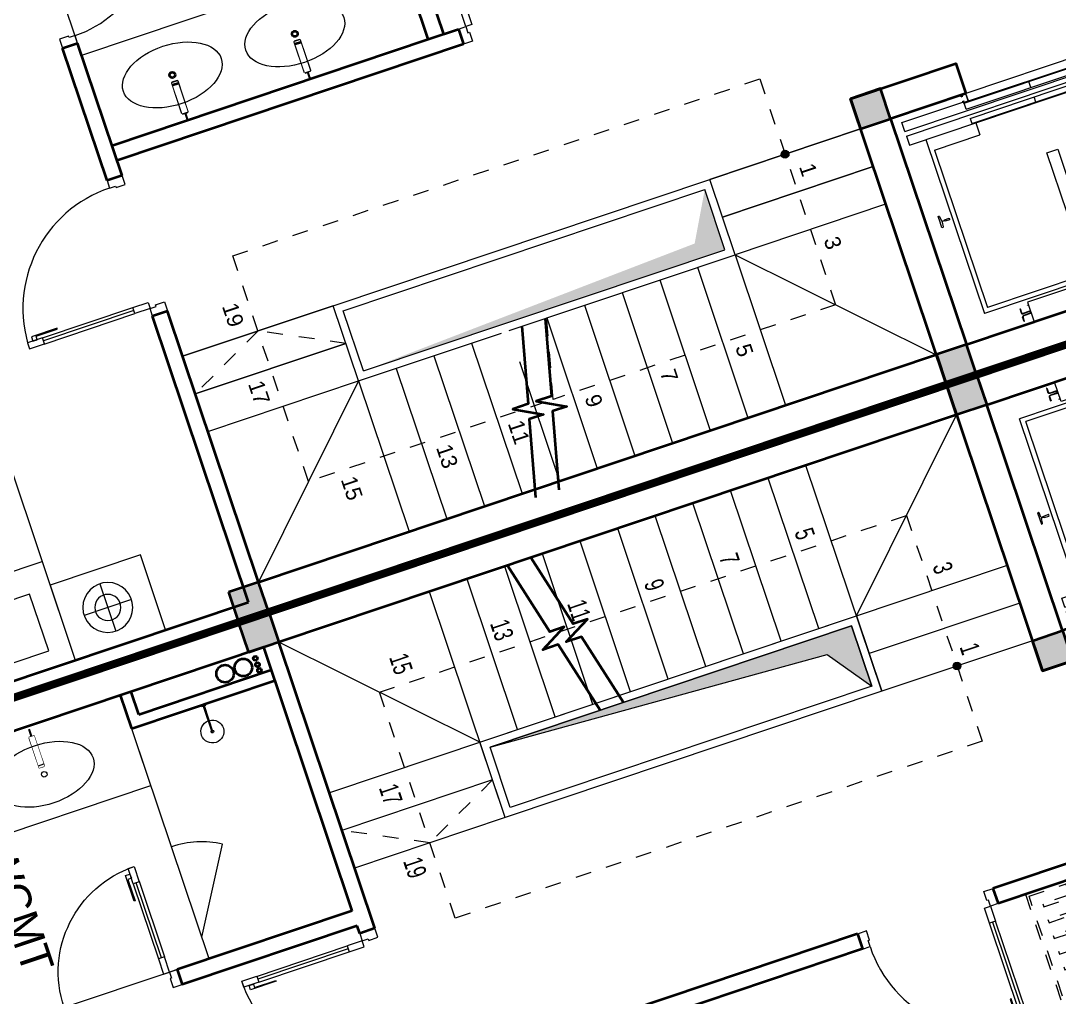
# Model space of a CAD drawing. Header units: metres. Extents: x 568332 to 569219, y 2065964 to 2066430.
# Drawn here: x 568479.34 to 568485.88, y 2066226.68 to 2066232.82 of the extents above; entities that cross this region are included whole.
import ezdxf

# ---------------------------------------------------------------- set-up
doc = ezdxf.new("R2010")
doc.units = ezdxf.units.M
for name, pattern in [('$AUDIT_BAD_LTYPE2', [0]), ('CENTER', [2, 1.25, -0.25, 0.25, -0.25]), ('HIDDEN', [0.375, 0.25, -0.125]), ('HIDDEN2', [0.1875, 0.125, -0.0625]), ('X-5M-G-MB PHONGNGU$0$HIDDEN2', [0.1875, 0.125, -0.0625])]:
    doc.linetypes.add(name, pattern=pattern)
doc.layers.get('0').update_dxf_attribs({"linetype": 'CONTINUOUS'})
doc.layers.get('DEFPOINTS').update_dxf_attribs({"linetype": 'CONTINUOUS'})
for name, color, linetype, lineweight in [('-CENTER', 143, 'CENTER', 13), ('-CONCRETE', 1, 'CONTINUOUS', 35), ('-DOOR', 137, 'CONTINUOUS', 9), ('-FURNITURE', 46, 'CONTINUOUS', 9), ('-HATCH', 8, 'CONTINUOUS', 5), ('-KH', 143, 'CONTINUOUS', 13), ('-LINE1', 7, 'CONTINUOUS', 18), ('-LINE2', 252, 'CONTINUOUS', 9), ('-TEXT', 7, 'CONTINUOUS', 15), ('-WALL', 4, 'CONTINUOUS', 35), ('TEXT25', 2, 'CONTINUOUS', 13)]:
    doc.layers.add(name, color=color, linetype=linetype, lineweight=lineweight)
doc.layers.add('-RANH GIOI LO DAT', color=12, linetype='CONTINUOUS')
doc.styles.add('SVN_AVO_thuong', font='')
doc.styles.add('T1', font='', dxfattribs={"height": 200})
doc.styles.get('SVN_AVO_thuong').set_extended_font_data('SVN-Avo')
doc.styles.get('T1').set_extended_font_data('VNgeometric Light')

# ---------------------------------------------------------------- blocks, each defined once
blk = doc.blocks.new('X-5M-DH-2-CORE$0$A$C75E80C28')
at = {"layer": '-LINE2', "linetype": 'Continuous', "ltscale": 2}
for p, q in [((-510.0000099998433, -21.5000000000291), (-510.0000099998579, -50.60000000000582)), ((-506.8000099998899, -21.5000000000291), (-510.0000099998433, -21.5000000000291)), ((-506.8000099998899, -21.5000000000291), (-506.8000099999044, -50.60000000000582)), ((-456.2000100000296, -56.79999999998836), (-500.6000099999364, -56.80000000001746)), ((-456.2000100000441, -60), (-500.600009999951, -60.0000000000291)), ((-453.2000100000441, -63), (-453.2000100000296, -67)), ((-450.0000099998579, -63), (-450.0000099998433, -67)), ((450.0000100000616, -63), (450.0000100000761, -67)), ((453.200010000015, -63), (453.2000100000296, -67)), ((456.2000100000296, -56.79999999998836), (500.6000100000529, -56.79999999998836)), ((456.200010000015, -60), (500.6000100000383, -60)), ((506.8000100001227, -21.5), (510.0000100000761, -21.5)), ((506.8000100001227, -21.5), (506.8000100001082, -50.59999999997672)), ((510.0000100000761, -21.5), (510.0000100000616, -50.59999999997672)), ((-556.8000102631631, -112.4999999912397), (-560.0000102631166, -112.4999999912397)), ((-510.0000099998579, -108.5000000000291), (-510.0000099998433, -79.39999999999418)), ((-506.8000099999044, -108.5000000000291), (-506.8000099998899, -79.39999999999418)), ((-456.2000100000296, -70), (-500.6000099999364, -70.0000000000291)), ((-456.2000100000296, -73.19999999995343), (-500.6000099999364, -73.19999999998254)), ((456.2000100000296, -70), (500.6000100000529, -70)), ((456.2000100000296, -73.19999999995343), (500.6000100000529, -73.19999999995343)), ((456.800009736864, -112.4999999912397), (460.0000097368174, -112.4999999912397)), ((506.8000100001227, -108.5), (506.8000100001227, -79.39999999996508)), ((510.0000100000761, -108.5), (510.0000100000761, -79.39999999996508)), ((-731.0000002632733, -148.9999999649008), (730.9999997367267, -148.9999999649299)), ((-731.0000002698944, -1304.999999934109), (-731.0000002632733, -148.9999999649008)), ((-700.0000002632733, -178.9999999649008), (699.9999997367267, -178.9999999649299)), ((-700.0000002699089, -1224.999999934109), (-700.0000002632733, -178.9999999649008)), ((699.9999997300911, -1224.999999934109), (699.9999997367267, -178.9999999649299)), ((730.9999997301056, -1304.999999934109), (730.9999997367267, -148.9999999649299)), ((-700.0000002699089, -1224.999999934109), (-400.0000002699089, -1224.999999934138)), ((-400.0000002698944, -1304.999999934138), (-400.0000002699089, -1224.999999934138)), ((699.9999997300911, -1224.999999934109), (399.9999997300911, -1224.999999934109)), ((399.9999997301056, -1304.999999934109), (399.9999997300911, -1224.999999934109)), ((839.9999997301056, -1304.999999934109), (-840.0000002698944, -1304.999999934109)), ((-840.0000002698944, -1364.999999934109), (-840.0000002698944, -1304.999999934109)), ((839.9999997301056, -1364.999999934109), (839.9999997301056, -1304.999999934109)), ((839.9999997301056, -1364.999999934109), (-840.0000002698944, -1364.999999934109)), ((424.9999997301056, -1308.999999934109), (-425.0000002698944, -1308.999999934109)), ((-425.0000002699089, -1342.999999934109), (-425.0000002698944, -1308.999999934109)), ((424.9999997300911, -1342.999999934109), (-425.0000002699089, -1342.999999934109)), ((-2.6989437174052e-07, -1308.999999934109), (-2.699089236557484e-07, -1342.999999934109)), ((424.9999997300911, -1342.999999934109), (424.9999997301056, -1308.999999934109)), ((839.9999997301056, -1394.999999934109), (-840.0000002698944, -1394.999999934109)), ((-840.0000002698944, -1394.999999934109), (-840.0000002698944, -1454.999999934109)), ((429.9999997300911, -1405.999999934138), (-430.0000002699089, -1405.999999934109)), ((-430.0000002699089, -1405.999999934109), (-430.0000002698944, -1445.999999934109)), ((-2.699089236557484e-07, -1405.999999934109), (-2.6989437174052e-07, -1445.999999934109)), ((429.9999997300911, -1405.999999934138), (429.9999997301056, -1445.999999934138)), ((839.9999997301056, -1394.999999934109), (839.9999997301056, -1454.999999934109)), ((-840.0000002698944, -1454.999999934109), (-435.0000002698944, -1454.999999934109)), ((-435.0000002698944, -1449.999999934109), (-435.0000002699089, -1459.999999934109)), ((-435.0000002698944, -1449.999999934109), (-400.0000002698944, -1449.999999934138)), ((-435.0000002699089, -1459.999999934109), (-425.0000002699089, -1459.999999934109)), ((-435.0000002698653, -1489.999999934109), (-435.0000002698653, -1499.999999934109)), ((-435.0000002698653, -1489.999999934109), (-425.0000002698653, -1489.999999934109)), ((-435.0000002698653, -1499.999999934109), (-400.0000002698653, -1499.999999934138)), ((-433.4000002698012, -1451.599999934086), (-433.4000002698012, -1458.399999934074)), ((-433.4000002698012, -1451.599999934086), (-401.6000002697547, -1451.599999934086)), ((-433.4000002698012, -1458.399999934074), (-425.0000002698944, -1458.399999934074)), ((-433.4000002697721, -1491.599999934086), (-433.4000002697721, -1498.399999934074)), ((-433.4000002697721, -1491.599999934086), (-425.0000002698653, -1491.599999934086)), ((-433.4000002697721, -1498.399999934074), (-401.6000002697256, -1498.399999934074)), ((429.9999997301056, -1445.999999934138), (-430.0000002698944, -1445.999999934109)), ((-425.0000002698944, -1458.399999934074), (-425.0000002699089, -1459.999999934109)), ((-425.0000002698653, -1489.999999934109), (-425.0000002698653, -1491.599999934086)), ((-401.6000002697547, -1451.599999934086), (-401.6000002697256, -1498.399999934074)), ((399.9999997301056, -1449.999999934109), (-400.0000002698944, -1449.999999934138)), ((-400.0000002698944, -1449.999999934138), (-400.0000002698653, -1499.999999934138)), ((399.9999997301056, -1449.999999934109), (399.9999997301347, -1499.999999934109)), ((434.9999997301056, -1449.999999934109), (399.9999997301056, -1449.999999934109)), ((434.9999997301347, -1499.999999934109), (399.9999997301347, -1499.999999934109)), ((401.5999997301988, -1451.599999934086), (401.5999997302279, -1498.399999934074)), ((433.3999997302453, -1451.599999934086), (401.5999997301988, -1451.599999934086)), ((433.3999997302744, -1498.399999934074), (401.5999997302279, -1498.399999934074)), ((433.3999997302453, -1458.399999934074), (424.9999997301056, -1458.399999934074)), ((424.9999997301056, -1458.399999934074), (424.9999997301056, -1459.999999934109)), ((434.9999997301056, -1459.999999934109), (424.9999997301056, -1459.999999934109)), ((424.9999997301347, -1489.999999934109), (424.9999997301347, -1491.599999934086)), ((434.9999997301347, -1489.999999934109), (424.9999997301347, -1489.999999934109)), ((433.3999997302744, -1491.599999934086), (424.9999997301347, -1491.599999934086)), ((433.3999997302453, -1451.599999934086), (433.3999997302453, -1458.399999934074)), ((433.3999997302744, -1491.599999934086), (433.3999997302744, -1498.399999934074)), ((434.9999997301056, -1449.999999934109), (434.9999997301056, -1459.999999934109)), ((839.9999997301056, -1454.999999934109), (434.9999997301056, -1454.999999934109)), ((434.9999997301347, -1489.999999934109), (434.9999997301347, -1499.999999934109))]:
    blk.add_line(p, q, dxfattribs=at)
for points in [[(-450.0000000000146, 0), (-450, -130), (450, -130), (449.9999999999854, 0)], [(-200, -29), (200.0000000001164, -29), (200.0000000001164, -101), (-200, -101)], [(-36.0000002632587, -583.9999999649008), (35.9999997367413, -583.9999999649008), (35.99999973675585, -983.9999999649008), (-36.00000026324415, -983.9999999649008)]]:
    blk.add_lwpolyline(points, close=True, dxfattribs=at)
for points in [[(-780.0000002632587, -788.9999999649008), (-751.0000002632587, -788.9999999649299, 0.414213562373095), (-750.0000002632733, -787.9999999649008), (-750.0000002632587, -783.9999999649008), (-750.0000002632587, -779.9999999649008, 0.414213562373095), (-751.0000002632733, -778.9999999649299), (-780.0000002632733, -778.9999999649881, -0.2569775838576673), (-784.1207396915852, -781.9399999648449), (-797.9000002631656, -781.939999964874, -0.414213562373095), (-800.9000002631656, -778.939999964874), (-804.0000002632587, -749.4999999649008, 0.414213562373095), (-807.0000002632587, -746.4999999649008), (-812.0000002632587, -746.4999999649008), (-812.0000002632587, -783.9999999649008), (-812.0000002632587, -821.4999999649008), (-807.0000002632587, -821.4999999649008, 0.414213562373095), (-804.0000002632587, -818.4999999649008), (-800.9000002631656, -789.0599999648693, -0.414213562373095), (-797.9000002631656, -786.0599999648693), (-784.1207396915852, -786.0599999648402, -0.2569775838576673), (-780.0000002632587, -788.9999999647553)], [(779.9999997367413, -788.9999999649299), (750.9999997367413, -788.9999999649008, -0.414213562373095), (749.9999997367267, -787.9999999649299), (749.9999997367413, -783.9999999649299), (749.9999997367413, -779.9999999649299, -0.414213562373095), (750.9999997367267, -778.9999999649008), (779.9999997368432, -778.9999999650172, 0.2569775838576673), (784.1207391653006, -781.939999964874), (797.899999736881, -781.9399999648449, 0.414213562373095), (800.899999736881, -778.9399999648449), (803.9999997367413, -749.4999999649008, -0.414213562373095), (806.9999997367413, -746.4999999649008), (811.9999997367413, -746.4999999649008), (811.9999997367413, -783.9999999649008), (811.9999997367413, -821.4999999649008), (806.9999997367413, -821.4999999649008, -0.414213562373095), (803.9999997367413, -818.4999999649008), (800.899999736881, -789.0599999648402, 0.414213562373095), (797.899999736881, -786.0599999648402), (784.1207391653006, -786.0599999648693, 0.2569775838576672), (779.9999997368577, -788.9999999647844)]]:
    blk.add_lwpolyline(points, format="xyb", dxfattribs=at)
for centre, radius, start, end in [((-500.600009999951, -50.60000000000582), 9.400000000001475, 180, 270), ((-500.600009999951, -50.60000000000582), 6.200000000004374, 180, 270), ((-456.2000100000441, -63), 6.19999999999713, 0, 90), ((-456.2000100000441, -63), 3.000000000000045, 0, 90), ((456.200010000015, -63), 6.19999999999713, 90, 180), ((456.200010000015, -63), 3.000000000000045, 90, 180), ((500.6000100000383, -50.59999999997672), 6.200000000004374, 270, 0), ((500.6000100000383, -50.59999999997672), 9.400000000001475, 270, 0), ((-500.6000099999364, -79.39999999999418), 9.399999999997844, 90, 180), ((-500.6000099999364, -79.39999999999418), 6.19999999999734, 90, 180), ((-456.2000100000296, -67), 6.20000000000076, 270, 0), ((-456.2000100000296, -67), 2.999999999999834, 270, 0), ((456.2000100000296, -67), 6.20000000000076, 180, 270), ((456.2000100000296, -67), 2.999999999999834, 180, 270), ((500.6000100000529, -79.39999999996508), 9.399999999997844, 0, 90), ((500.6000100000529, -79.39999999996508), 6.19999999999734, 0, 90)]:
    blk.add_arc(centre, radius, start, end, dxfattribs=at)
blk = doc.blocks.new('A$C5C575821')
at = {"layer": '-CONCRETE'}
h = blk.add_hatch(color=256, dxfattribs=at)
h.dxf.hatch_style = 1
h.paths.add_polyline_path([(-0.00237559899687767, 200.0000000000146), (-0.00237559899687767, 1.455191522836685e-11), (199.9976244010031, 1.455191522836685e-11), (199.9976244010031, 200.0000000000146)])
blk.add_lwpolyline([(-0.00237559899687767, 1.455191522836685e-11), (199.9976244010031, 1.455191522836685e-11), (199.9976244010031, 200.0000000000146), (-0.00237559899687767, 200.0000000000146)], close=True, dxfattribs=at)
blk = doc.blocks.new('A$C3F71457E')
at = {"layer": '-CONCRETE'}
blk.add_lwpolyline([(-8.760252967476845e-09, -100.0000002632005), (0, 400), (-1500, 400.0000000000582), (-1500.00000001755, -1399.999999999942), (-1.754960976541042e-08, -1400), (-7.895869202911854e-08, -900.0000002632005), (199.9999999912397, -900.0000002982852), (199.9999999824504, -1600), (-1700.00000001755, -1600), (-1700, 600), (200, 600), (199.9999999912397, -100.0000002982852), (6.140908226370811e-08, -100.0000002632005)], dxfattribs=at)
at = {"layer": '-LINE1'}
blk.add_line((-7.895869202911854e-08, -900.0000002632005), (-8.760252967476845e-09, -100.0000002632005), dxfattribs=at)
at = {"layer": '-WALL'}
for p in [(-1699.997624401003, 399.9999999999854), (0.00237559899687767, 399.9999999999854), (-1699.997624401081, -1599.999999999959), (0.002375601565972829, -1600.000000021305)]:
    blk.add_blockref('A$C5C575821', p, dxfattribs=at)
at = {"color": 2, "rotation": 90}
blk.add_blockref('X-5M-DH-2-CORE$0$A$C75E80C28', (-1500.00000000876, -499.9999999999418), dxfattribs=at)
blk = doc.blocks.new('*U149')
at = {"linetype": '$AUDIT_BAD_LTYPE2'}
for p, q in [((70, 100), (70, 699.9999999999982)), ((90, 699.9999999999982), (90, 100))]:
    blk.add_line(p, q, dxfattribs=at)
for points in [[(50, 699.9999999999982), (90, 699.9999999999982), (90, 799.9999999999982), (50, 799.9999999999982), (50, 699.9999999999982)], [(50, 702.9059272893337), (50, 100)], [(50, 100), (90, 100), (90, 0), (50, 0), (50, 100)]]:
    blk.add_lwpolyline(points)
for points in [[(118.2698876160139, 594.5156181119073), (118.2698876160139, 764.1349438079906), (90, 764.1349438079906), (90, 735.8650561920058), (112.6159100928053, 735.8650561920058), (112.6159100928053, 594.5156181119073)], [(0, 0), (50, 0), (50, -40), (60, -40), (60, -99.99999999999272), (0, -99.99999999999272)], [(899.9999999999982, 1.3252863207713e-28), (849.9999999999982, 1.3252863207713e-28), (849.9999999999982, -40.00000000000001), (839.9999999999982, -40.00000000000001), (839.9999999999982, -99.99999999999272), (899.9999999999982, -99.99999999999272)]]:
    blk.add_lwpolyline(points, close=True)
at = {"linetype": '$AUDIT_BAD_LTYPE2', "ltscale": 0.3}
blk.add_arc((50, 0), 799.9999999999982, 0, 90, dxfattribs=at)
blk = doc.blocks.new('A$C8a974c9c')
for p, q in [((1750.087982669494, 2957.416116623174), (1750.087982669657, 2642.58393779996)), ((1592.671893257969, 2800.000027211493), (1907.504072081182, 2800.000027211652)), ((1342.999452652235, 2500.000027214177), (1342.999452652119, 700.000027214177)), ((1750.087982669345, 242.5839378051005), (1750.087982669549, 557.4161166283138)), ((1592.67189325784, 400.0000272168018), (1907.504072081053, 400.0000272166017))]:
    blk.add_line(p, q)
for points in [[(1999.999452652235, 3100.000027209127), (1500.176512686827, 3100.000027209127), (1500.176512686827, 2500.000027214177), (1999.999452652235, 2500.000027214177)], [(1890.999452652235, 2360.000027214177), (1514.499452652235, 2360.000027214177), (1514.499452652148, 1642.500027214177), (1890.999452652148, 1642.500027214177)], [(1890.99945265209, 840.000027214177), (1514.49945265209, 840.000027214177), (1514.499452652148, 1557.500027214177), (1890.999452652148, 1557.500027214177)], [(1999.999452652119, 100.0000272192265), (1500.17651268671, 100.0000272192265), (1500.17651268671, 700.000027214177), (1999.999452652119, 700.000027214177)]]:
    blk.add_lwpolyline(points, close=True)
blk.add_lwpolyline([(1999.999452652235, 2500.000027214177), (-0.0005473477649502456, 2500.000027214177), (-0.0005473478813655674, 700.000027214177), (1999.999452652119, 700.000027214177), (1999.999452652235, 2500.000027214177)])
for centre, radius in [((1750.087982669561, 2800.000027211581), 157.4160894116067), ((1750.087982669561, 2800.000027211581), 82.41608941160666), ((1750.087982669432, 400.0000272166926), 157.4160894116067), ((1750.087982669432, 400.0000272166926), 82.41608941160666)]:
    blk.add_circle(centre, radius)
blk = doc.blocks.new('*U18')
at = {"linetype": '$AUDIT_BAD_LTYPE2'}
for p, q in [((70, 100), (69.99999999999999, 599.9999999999982)), ((89.99999999999999, 599.9999999999982), (90, 100))]:
    blk.add_line(p, q, dxfattribs=at)
for points in [[(49.99999999999999, 599.9999999999982), (89.99999999999999, 599.9999999999982), (89.99999999999999, 699.9999999999982), (49.99999999999999, 699.9999999999982), (49.99999999999999, 599.9999999999982)], [(49.99999999999999, 602.9059272893337), (50, 100)], [(50, 100), (90, 100), (90, 0), (50, 0), (50, 100)]]:
    blk.add_lwpolyline(points)
for points in [[(118.2698876160139, 494.5156181119073), (118.2698876160139, 664.1349438079906), (89.99999999999999, 664.1349438079906), (89.99999999999999, 635.8650561920058), (112.6159100928053, 635.8650561920058), (112.6159100928053, 494.5156181119073)], [(0, 0), (50, 0), (50, -40), (60, -40), (60, -100.0001724930698), (0, -100.0001724930698)], [(799.9999999999982, 7.105427357601134e-15), (749.9999999999982, 7.105427357601134e-15), (749.9999999999982, -40), (739.9999999999982, -40), (739.9999999999982, -100.0001724930698), (799.9999999999982, -100.0001724930698)]]:
    blk.add_lwpolyline(points, close=True)
at = {"linetype": '$AUDIT_BAD_LTYPE2', "ltscale": 0.3}
blk.add_arc((50, 0), 699.9999999999982, 0, 90, dxfattribs=at)
blk = doc.blocks.new('Sink_Cicle')
blk.add_lwpolyline([(17.49999987077899, -50.00226151314564), (-17.49999987077899, -49.99773848685436), (-17.51615354442038, -252.2967581441626), (17.48384613892995, -252.3012811850058)], close=True)
blk.add_circle((0, -300), 17.5)
at = {"layer": 'DEFPOINTS'}
blk.add_line((0, -100), (0, 0), dxfattribs=at)
blk.add_wipeout([(17.499999870775355, -50.00226151314928), (-17.49999987078263, -49.99773848685436), (-17.516153544427652, -252.29675814416623), (17.48384613892631, -252.3012811850058)])
at = {"layer": '-FURNITURE', "linetype": 'Continuous'}
blk.add_ellipse((0, -300), major_axis=(-325, 0), ratio=0.5846153846153846, dxfattribs=at)
blk.add_line((-17.51421511289664, -237.2967582757119), (17.48578462866135, -237.3012813020032))
blk = doc.blocks.new('M9-T3')
at = {"layer": '-HATCH', "true_color": 0x8c8896}
h = blk.add_hatch(color=252, dxfattribs=at)
h.dxf.hatch_style = 1
edge = h.paths.add_edge_path()
edge.add_arc((203008.3136302067, -292843.2367225956), 24.62566289535607, 0, 360)
h = blk.add_hatch(color=252, dxfattribs=at)
h.dxf.hatch_style = 1
h.paths.add_polyline_path([(203058.3136302068, -293393.2367225956), (203458.0291129579, -293393.2367225956), (203458.0291129581, -295793.2367225955), (203360.4880874872, -293561.786012287)])
at = {"layer": '-FURNITURE'}
blk.add_lwpolyline([(201607.8559354407, -294742.0956851966), (201607.8559354407, -296842.095683007), (201007.8559354407, -296842.095683007), (201007.8559354407, -294742.0956851966)], close=True, dxfattribs=at)
at = {"layer": '-HATCH'}
blk.add_line((200927.9455334226, -296842.0956830497), (200127.9455334226, -296842.0956830497), dxfattribs=at)
at = {"layer": '-KH', "linetype": 'HIDDEN2', "ltscale": 5}
blk.add_line((204008.0291129588, -294718.2342073081), (203508.0291129583, -294593.2367225956), dxfattribs=at)
for points in [[(204008.0291129588, -294769.7730886335), (204008.0291129588, -296343.2367225964), (202508.4558888312, -296343.2367225964), (202508.4558888312, -292843.2367225956), (204008.0291129588, -292843.2367225956), (204008.0291129588, -294718.2342073081)], [(203258.1713715824, -295843.2367225945), (203008.3136302068, -296343.2367225945), (203258.1713715823, -296842.5841157205)]]:
    blk.add_lwpolyline(points, dxfattribs=at)
at = {"layer": '-KH'}
blk.add_circle((203008.3136302067, -292843.2367225956), 24.62566289535607, dxfattribs=at)
at = {"layer": '-LINE1'}
for p, q in [((203008.3136302067, -293343.2367225956), (203008.3136302067, -292343.2367225956)), ((203008.3136302067, -292343.2367225956), (203008.3136302068, -293343.2367225956)), ((203258.1713715823, -293343.2367225956), (203258.1713715823, -292343.2367225956)), ((203258.1713715823, -292343.2367225956), (203258.1713715823, -293343.2367225956)), ((203508.0291129579, -292343.2367225956), (203508.0291129579, -293343.2367225956)), ((203508.0291129579, -293343.2367225956), (203008.3136302067, -293343.2367225956)), ((203008.3136302069, -295843.2367225955), (203008.3136302067, -293343.2367225956)), ((203508.0291129584, -294843.2367225953), (203508.0291129579, -293343.2367225956)), ((203458.0291129579, -293393.2367225956), (203058.3136302068, -293393.2367225956)), ((203058.3136302076, -295793.2367225955), (203058.3136302068, -293393.2367225956)), ((203458.0291129581, -295793.2367225955), (203458.0291129579, -293393.2367225956)), ((203508.0291129588, -295843.2367225955), (203508.0291129585, -294894.7756039209)), ((203508.0291129579, -295843.2367225955), (203008.3136302067, -295843.2367225955)), ((203008.3136302067, -295843.2367225955), (203008.3136302067, -296843.2367225955)), ((203008.3136302067, -296843.2367225955), (203008.3136302068, -295843.2367225955)), ((203458.0291129581, -295793.2367225955), (203058.3136302076, -295793.2367225955)), ((203258.1713715823, -295843.2367225955), (203258.1713715823, -296843.2367225955)), ((203258.1713715823, -296843.2367225955), (203258.1713715823, -295843.2367225955)), ((203508.0291129579, -296843.2367225955), (203508.0291129579, -295843.2367225955)), ((203508.0291129588, -295843.2367225955), (204508.0089910651, -296842.7482933996))]:
    blk.add_line(p, q, dxfattribs=at)
at = {"layer": '-LINE1', "lineweight": 18}
for p, q in [((203508.0291129579, -293343.2367225956), (204508.0089910651, -292342.7482935744)), ((203508.0291129579, -293343.2367225956), (204508.0584627148, -293343.2367225956)), ((203508.0291129581, -293593.2367225956), (204508.058462715, -293593.2367225956)), ((203508.0291129577, -293843.2367225956), (204508.0584627145, -293843.2367225956)), ((203508.0291129577, -294093.2367225956), (204508.0584627145, -294093.2367225956)), ((203508.0291129577, -294343.2367225956), (204508.0584627145, -294343.2367225956)), ((203508.0291129577, -294593.2367225956), (204508.0584627145, -294593.2367225956)), ((203714.1804900203, -294843.2367225956), (204508.0584627145, -294843.2367225956)), ((203508.0291129583, -295093.2367225956), (204508.0584627152, -295093.2367225956)), ((203508.0291129579, -295343.2367225956), (204508.0584627148, -295343.2367225956)), ((203508.0291129583, -295593.2367225956), (204508.0584627152, -295593.2367225956)), ((203508.0291129579, -295843.2367225955), (204508.0584627148, -295843.2367225955))]:
    blk.add_line(p, q, dxfattribs=at)
at = {"layer": '-RANH GIOI LO DAT', "linetype": 'HIDDEN', "ltscale": 10, "const_width": 50}
blk.add_lwpolyline([(193707.934840388, -286092.2598633544), (193707.9348408175, -298143.6222648504), (198702.3683189398, -303379.4913623228), (204707.9348412973, -303663.1126303222), (204707.9348404552, -286092.2598633544)], close=True, dxfattribs=at)
at = {"layer": '-WALL'}
for p, q in [((204707.932464417, -301039.6950416396), (204707.932464417, -288092.2598645602)), ((204508.0089910651, -296842.7482933996), (204508.0089910651, -292342.2598645531)), ((201607.8560086149, -294742.0956851966), (201607.8560112369, -294542.095937582)), ((201607.8560112369, -294542.095937582), (201707.8559809657, -294542.0959418892)), ((201707.8559809657, -294542.0959418892), (201707.8559377687, -296842.0956867001)), ((197907.9324644168, -294642.0956851966), (201607.8560086149, -294642.0958445555)), ((201607.8559377686, -296842.0956867001), (201607.856008023, -294742.0956851966)), ((201807.8559394034, -296842.0956825798), (200927.9455334226, -296842.0956830497)), ((200927.9455297041, -296942.0956830658), (200927.9455334226, -296842.0956830497)), ((201807.8559394034, -296842.0956825798), (201807.8559394034, -296942.0956825798)), ((204508.0089910651, -296842.7482933996), (202707.8559394034, -296842.7482892792)), ((202707.8559394034, -296842.7482892792), (202707.8559394034, -296942.0956825798)), ((201807.8559394034, -296942.0956825798), (200927.9455297041, -296942.0956830658)), ((204607.932464417, -296942.0956867001), (202707.8559394034, -296942.0956825798)), ((204607.932464417, -300852.9273520376), (204607.932464417, -296942.0956867001))]:
    blk.add_line(p, q, dxfattribs=at)
for points in [[(201607.856008023, -294742.0956851966), (197907.9324644167, -294742.0956851966), (197907.9324644171, -295142.7482923691), (197707.9324644171, -295142.7482923691), (197707.9324644171, -294092.7482923691)], [(203508.0291129585, -294603.3106070082), (203984.3655487379, -294722.3912209662), (203984.3655487379, -294823.6569241942), (204077.7164992091, -294652.0018739733), (204077.7164992091, -294745.7282736471), (204558.0584627144, -294865.8102401471)], [(203508.0291129585, -294758.3413533955), (203984.3655487379, -294877.4219673535), (203984.3655487379, -294978.6876705816), (204077.7164992091, -294807.0326203607), (204077.7164992091, -294900.7590200345), (204558.0584627144, -295020.8409865344)]]:
    blk.add_lwpolyline(points, dxfattribs=at)
at = {"layer": '-DOOR'}
for p, rotation in [((201607.8560239002, -294542.095937582), 90.00000000000001), ((202707.8559394034, -296942.0956825798), 180)]:
    blk.add_blockref('*U149', p, dxfattribs=dict(at, rotation=rotation))
blk.add_blockref('*U18', (200127.9455334226, -296842.0956830497), dxfattribs=at)
at = {"layer": '-FURNITURE', "xscale": -1, "rotation": 180}
blk.add_blockref('A$C8a974c9c', (202607.9330118282, -297392.8795607147), dxfattribs=at)
at = {"layer": '-WALL', "rotation": 180}
blk.add_blockref('A$C3F71457E', (203007.9324643994, -291742.2598645531), dxfattribs=at)
at = {"layer": '-WALL'}
blk.add_blockref('A$C5C575821', (204508.0113667003, -297042.0956867381), dxfattribs=at)
at = {"layer": '-TEXT', "style": 'T1'}
for s, p in [('1', (203109.903226362, -292785.6059517813)), ('3', (203596.2540666071, -292785.6059517802)), ('5', (204060.4346554974, -293528.1291867211)), ('7', (204060.4346554974, -294028.1291867211)), ('9', (204060.4346554974, -294528.1291867211)), ('11', (204060.3851838475, -295038.1581915073)), ('13', (204060.3851838475, -295514.5209251594)), ('15', (204060.3851838475, -296147.0423423909)), ('19', (202787.7249228571, -296509.0274368561)), ('17', (203303.7313497494, -296509.0274368561))]:
    blk.add_text(s, height=100, rotation=359.9999999899488, dxfattribs=at).set_placement(p)
at = {"ltscale": 300, "rotation": 270}
for p in [(201607.8559354407, -295527.9129736978), (201607.8559354407, -296341.1888643848)]:
    blk.add_blockref('Sink_Cicle', p, dxfattribs=at)
blk = doc.blocks.new('*U250')
at = {"linetype": 'X-5M-G-MB PHONGNGU$0$HIDDEN2'}
for points in [[(0, 600.0000000004657), (0, 0), (1199.92683835766, -3.773158211537314e-10), (1199.92683835766, 600.0000000000883)], [(1179.92683835766, 579.999661372015), (1179.92683835766, 19.99966137201513), (20, 20.00000000046566), (20, 580.0000000004657)], [(1179.92683835766, 286.6991212950972), (1179.92683835766, 313.099121295004), (20, 313.0991212953813), (19.99999859370291, 286.6991212952417)], [(113.7817614636733, 319.1750910408318), (109.4317788550979, 319.1750910408318), (109.4317788550979, 280.441767644881), (113.7817614636733, 280.441767644881)], [(227.7817614636733, 319.1750910407849), (223.4317788550979, 319.1750910407849), (223.4317788550979, 280.4417676448341), (227.7817614636733, 280.4417676448341)], [(341.7817614636733, 319.175091040738), (337.4317788550979, 319.175091040738), (337.4317788550979, 280.4417676447872), (341.7817614636733, 280.4417676447872)], [(455.7817614636733, 319.1750910406911), (451.4317788550979, 319.1750910406911), (451.4317788550979, 280.4417676447403), (455.7817614636733, 280.4417676447403)], [(569.7817614636733, 319.1750910406442), (565.431778855098, 319.1750910406442), (565.431778855098, 280.4417676446934), (569.7817614636733, 280.4417676446934)], [(683.7817614636733, 319.1750910405973), (679.431778855098, 319.1750910405973), (679.431778855098, 280.4417676446465), (683.7817614636733, 280.4417676446465)], [(797.7817614636733, 319.1750910405504), (793.431778855098, 319.1750910405504), (793.431778855098, 280.4417676445996), (797.7817614636733, 280.4417676445996)], [(911.7817614636733, 319.1750910405035), (907.431778855098, 319.1750910405035), (907.431778855098, 280.4417676445527), (911.7817614636733, 280.4417676445527)], [(1025.781761463673, 319.1750910404566), (1021.431778855098, 319.1750910404566), (1021.431778855098, 280.4417676445057), (1025.781761463673, 280.4417676445057)], [(1139.781761463673, 319.1750910404097), (1135.431778855098, 319.1750910404097), (1135.431778855098, 280.4417676444588), (1139.781761463673, 280.4417676444588)]]:
    blk.add_lwpolyline(points, close=True, dxfattribs=at)
for points in [[(122.2409142897814, 313.1103512093413), (122.2409142897814, 515.2497102723445), (100.1765458012815, 515.2497102723445), (100.1765458012815, 313.1103512093413)], [(236.2409142897814, 313.1103512092944), (236.2409142897814, 515.2497102722975), (214.1765458012815, 515.2497102722975), (214.1765458012815, 313.1103512092944)], [(350.2409142897814, 313.1103512092475), (350.2409142897814, 515.2497102722507), (328.1765458012815, 515.2497102722507), (328.1765458012815, 313.1103512092475)], [(464.2409142897814, 313.1103512092006), (464.2409142897814, 515.2497102722037), (442.1765458012815, 515.2497102722037), (442.1765458012815, 313.1103512092006)], [(578.2409142897814, 313.1103512091537), (578.2409142897814, 515.2497102721569), (556.1765458012815, 515.2497102721569), (556.1765458012815, 313.1103512091537)], [(692.2409142897814, 313.1103512091068), (692.2409142897814, 515.24971027211), (670.1765458012815, 515.24971027211), (670.1765458012815, 313.1103512091068)], [(806.2409142897814, 313.1103512090599), (806.2409142897814, 515.249710272063), (784.1765458012815, 515.249710272063), (784.1765458012815, 313.1103512090599)], [(920.2409142897814, 313.110351209013), (920.2409142897814, 515.2497102720162), (898.1765458012815, 515.2497102720162), (898.1765458012815, 313.110351209013)], [(1034.240914289781, 313.1103512089661), (1034.240914289781, 515.2497102719692), (1012.176545801281, 515.2497102719692), (1012.176545801281, 313.1103512089661)], [(1148.240914289781, 313.1103512089192), (1148.240914289781, 515.2497102719224), (1126.176545801281, 515.2497102719224), (1126.176545801281, 313.1103512089192)], [(100.1765458012815, 286.7103512094345), (100.1765458012815, 92.0852110228024), (122.2409142897814, 92.0852110228024), (122.2409142897814, 286.7103512094345)], [(214.1765458012815, 286.7103512093876), (214.1765458012815, 92.08521102275549), (236.2409142897814, 92.08521102275549), (236.2409142897814, 286.7103512093876)], [(328.1765458012815, 286.7103512093407), (328.1765458012815, 92.08521102270858), (350.2409142897814, 92.08521102270858), (350.2409142897814, 286.7103512093407)], [(442.1765458012815, 286.7103512092938), (442.1765458012815, 92.08521102266168), (464.2409142897814, 92.08521102266168), (464.2409142897814, 286.7103512092938)], [(556.1765458012815, 286.7103512092469), (556.1765458012815, 92.08521102261477), (578.2409142897814, 92.08521102261477), (578.2409142897814, 286.7103512092469)], [(670.1765458012815, 286.7103512092), (670.1765458012815, 92.08521102256786), (692.2409142897814, 92.08521102256786), (692.2409142897814, 286.7103512092)], [(784.1765458012815, 286.7103512091531), (784.1765458012815, 92.08521102252095), (806.2409142897814, 92.08521102252095), (806.2409142897814, 286.7103512091531)], [(898.1765458012815, 286.7103512091062), (898.1765458012815, 92.08521102247404), (920.2409142897814, 92.08521102247404), (920.2409142897814, 286.7103512091062)], [(1012.176545801281, 286.7103512090592), (1012.176545801281, 92.08521102242715), (1034.240914289781, 92.08521102242715), (1034.240914289781, 286.7103512090592)], [(1126.176545801281, 286.7103512090123), (1126.176545801281, 92.08521102238024), (1148.240914289781, 92.08521102238024), (1148.240914289781, 286.7103512090123)]]:
    blk.add_lwpolyline(points, dxfattribs=at)
blk = doc.blocks.new('shower')
for points in [[(180919.3447017173, -32316.45425928477), (180912.3337561736, -32316.45425928477), (180912.3337561736, -32146.62790954509), (180919.3447017173, -32146.62790954509)], [(180929.3839969719, -32326.62790954066), (180902.2944609144, -32326.62790954066), (180902.2944609144, -32316.45425928477), (180929.3839969719, -32316.45425928477)]]:
    blk.add_lwpolyline(points, close=True)
for radius, start, end in [(72, 272.7906698559544, 267.2093301440456), (8.346062492523743, 294.8355446212717, 245.1644553787283)]:
    blk.add_arc((180915.8392289462, -32146.62790954416), radius, start, end)
blk = doc.blocks.new('M26-T3')
at = {"layer": '-HATCH', "true_color": 0x8c8896}
h = blk.add_hatch(color=252, dxfattribs=at)
h.dxf.hatch_style = 1
edge = h.paths.add_edge_path()
edge.add_arc((197764.7797989845, -625007.9687843323), 24.62566289535607, 0, 360)
h = blk.add_hatch(color=252, dxfattribs=at)
h.dxf.hatch_style = 1
h.paths.add_polyline_path([(197714.7797992229, -625557.9687843323), (197314.7797989845, -625557.9687843323), (197314.7797989845, -627957.9687843323), (197436.0729086399, -625760.593474865)])
at = {"layer": '-CONCRETE'}
for centre, radius in [((196344.7545611858, -629270.5129966736, 5.665168574990759e-09), 54.99999999999999), ((196313.927803278, -629180.0161881447, 5.665168574990759e-09), 13), ((196355.6772210598, -629180.0161881447, 5.665168574990759e-09), 13), ((196393.9472084045, -629180.0161886215, 5.665168574990759e-09), 13), ((196344.7545609474, -629391.3554465771, 5.665168574990759e-09), 54.99999999999999)]:
    blk.add_circle(centre, radius, dxfattribs=at)
at = {"layer": '-FURNITURE'}
blk.add_line((198014.7797989845, -630057.9687843323), (196264.7797989845, -630057.9687843323), dxfattribs=at)
blk.add_lwpolyline([(197871.0061147213, -630057.9687843323), (197357.3654940128, -629747.8505601883)], dxfattribs=at)
blk.add_lwpolyline([(196864.8934361935, -630057.9687843323), (196264.8934364319, -630057.9687843323), (196264.8934366703, -631257.9687843323), (196864.8934364319, -631257.9687843323)], close=True, dxfattribs=at)
blk.add_arc((197871.0061147213, -630057.9687843323), 599.9999999999999, 148.8778901888857, 180.0000012840756, dxfattribs=at)
at = {"layer": '-HATCH'}
blk.add_lwpolyline([(197714.7797992229, -625557.9687843323), (197314.7797989845, -625557.9687843323), (197314.7797989845, -627957.9687843323), (197436.0729086399, -625760.593474865), (197714.7797992229, -625557.9687843323)], dxfattribs=at)
at = {"layer": '-KH', "linetype": 'HIDDEN2', "ltscale": 5}
blk.add_lwpolyline([(198264.7797992229, -628507.9687843323), (196764.7797989845, -628507.9687843323), (196764.7797989845, -625007.9687843323), (198264.7797992229, -625007.9687843323)], close=True, dxfattribs=at)
blk.add_lwpolyline([(197514.7797989845, -628007.9687843323), (197764.7797989845, -628507.9687843323), (197514.7797989845, -629007.9687843323)], dxfattribs=at)
at = {"layer": '-KH'}
blk.add_circle((197764.7797989845, -625007.9687843323), 24.62566289535607, dxfattribs=at)
at = {"layer": '-LINE1'}
for p, q in [((197264.7797989845, -625507.9687843323), (196264.7797992229, -624507.9687843323)), ((197264.7797989845, -624507.9687843323), (197264.7797992229, -629007.9687843323)), ((197514.7797992229, -624507.9687843323), (197514.7797992229, -625507.9687843323)), ((197764.7797989845, -624507.9687843323), (197764.7797992229, -625507.9687843323)), ((197764.7797992229, -625507.9687843323), (196264.7797989845, -625507.9687843323)), ((197264.7797989845, -625757.9687843323), (196264.7797992229, -625757.9687843323)), ((197264.7797992229, -626007.9687843323), (196264.7797992229, -626007.9687843323)), ((197264.7797992229, -626257.9687843323), (196264.7797989845, -626257.9687843323)), ((197264.7797989845, -626507.9687843323), (196264.7797992229, -626507.9687843323)), ((197264.7797992229, -626757.9687843323), (196264.7797992229, -626757.9687843323)), ((197264.7797992229, -627007.9687843323), (196264.7797989845, -627007.9687843323)), ((197264.7797989845, -627257.9687843323), (196264.7797992229, -627257.9687843323)), ((197264.7797992229, -627507.9687843323), (196264.7797989845, -627507.9687843323)), ((197264.7797989845, -627757.9687843323), (196264.7797989845, -627757.9687843323)), ((197764.7797992229, -628007.9687843323), (196264.7797992229, -628007.9687843323)), ((197264.7797989845, -628007.9687843323), (196264.7797989845, -629007.9687843323)), ((197514.7797989845, -628007.9687843323), (197514.7797989845, -629007.9687843323)), ((197764.7797992229, -628007.9687843323), (197764.7797992229, -629007.9687843323))]:
    blk.add_line(p, q, dxfattribs=at)
for points in [[(197764.7797992229, -628007.9687843323), (197264.7797989845, -628007.9687843323), (197264.7797989845, -625507.9687843323), (197764.7797992229, -625507.9687843323)], [(197714.7797992229, -627957.9687843323), (197314.7797989845, -627957.9687843323), (197314.7797989845, -625557.9687843323), (197714.7797992229, -625557.9687843323)]]:
    blk.add_lwpolyline(points, close=True, dxfattribs=at)
at = {"layer": '-LINE2'}
blk.add_line((198014.7797992229, -631070.9204263687), (198014.7797989845, -630270.9204261303), dxfattribs=at)
at = {"layer": '-RANH GIOI LO DAT', "linetype": 'HIDDEN', "ltscale": 10, "const_width": 49.99999999999999}
blk.add_lwpolyline([(196064.78455019, -618257.9500527382), (196064.7845509052, -635828.8028199673), (205064.7845506668, -636253.8403921127), (205064.7845504284, -618257.9500527382)], close=True, dxfattribs=at)
at = {"layer": '-WALL'}
for p, q in [((199164.9139287472, -624307.9687843323), (199164.9139287472, -625239.4147357941)), ((196264.7797992229, -624507.9687843323), (196264.7797989845, -629007.9687843323)), ((199264.9139289856, -624507.9687843323), (199264.9139289856, -625239.4147357941)), ((199164.9139287472, -625239.4147357941), (199264.9139289856, -625239.4147357941)), ((199164.9139287472, -626139.4147357941), (199264.9139287472, -626139.4147357941)), ((199164.9139287472, -626139.4147357941), (199164.9139287472, -629007.9687843323)), ((199264.9139287472, -626139.4147357941), (199264.9139287472, -628407.9687843323)), ((198164.9139289856, -629007.9687843323), (196264.7797989845, -629007.9687843323)), ((198164.9139289856, -629007.9687843323), (198164.9139287472, -629107.9687843323)), ((198014.7797989845, -629107.9687843323), (196264.7797989845, -629107.9687843323)), ((196414.8934366703, -629987.9687843323), (196414.8934364319, -629107.9687843323)), ((196484.8934361935, -630057.9687843323), (196484.8934361935, -629107.9687843323)), ((198014.7797989845, -629107.9687843323), (198014.7797989845, -630270.9204261303)), ((198114.7797989845, -629107.9687843323), (198114.7797992229, -630270.9204263687)), ((198164.9139287472, -629107.9687843323), (198114.7797989845, -629107.9687843323)), ((196414.8934366703, -629987.9687843323), (196264.8934361935, -629987.9687843323)), ((196484.8934361935, -630057.9687843323), (196264.8934364319, -630057.9687843323)), ((198014.7797989845, -630270.9204261303), (198114.7797992229, -630270.9204263687))]:
    blk.add_line(p, q, dxfattribs=at)
for points in [[(197314.8091487885, -627071.3023416996), (196838.4727129936, -627190.3829557896), (196838.4727129936, -627291.6486587524), (196745.1217625141, -627119.9936084747), (196745.1217625141, -627213.7200083733), (196264.7797989845, -627333.8019747734)], [(197314.8091490269, -627226.3330881596), (196838.4727129936, -627345.4137020111), (196838.4727127552, -627446.6794052124), (196745.1217625141, -627275.0243549347), (196745.1217625141, -627368.7507548332), (196264.7797989845, -627488.8327212334)]]:
    blk.add_lwpolyline(points, dxfattribs=at)
at = {"layer": '-DOOR', "rotation": 270}
blk.add_blockref('*U149', (199265.4852931499, -625239.4147357941), dxfattribs=at)
at = {"layer": '-DOOR', "xscale": -1}
for name, p, rotation in [('*U149', (198164.9139287472, -629107.9687843323), 180), ('*U18', (198014.7797989845, -630270.9204261303), 90)]:
    blk.add_blockref(name, p, dxfattribs=dict(at, rotation=rotation))
at = {"layer": '-FURNITURE', "extrusion": (0, 0, -1), "xscale": -0.916666666665974, "yscale": 0.916666666665974, "zscale": -0.916666666665974}
blk.add_blockref('*U250', (-199264.9139287472, -625057.9687843323), dxfattribs=at)
at = {"layer": '-FURNITURE', "xscale": -0.9999999999999999, "rotation": 270}
blk.add_blockref('shower', (228811.5213460922, -810498.8080134392), dxfattribs=at)
at = {"layer": '-WALL', "xscale": -1, "rotation": 180}
blk.add_blockref('A$C3F71457E', (197764.9139287472, -623907.9687843323), dxfattribs=at)
at = {"layer": '-WALL', "xscale": -0.9999999999999999}
for p in [(196264.7797992229, -624507.9687843323), (196264.7797992229, -629207.9687843323)]:
    blk.add_blockref('A$C5C575821', p, dxfattribs=at)
at = {"layer": 'DEFPOINTS', "style": 'T1', "width": 0.7}
for s, p in [('3', (197119.7752287388, -624955.9303536415)), ('1', (197655.7752292156, -624955.9303536415)), ('5', (196639.4344627857, -625711.3225967884)), ('7', (196639.4344627857, -626211.3225970268)), ('9', (196643.4344627857, -626711.3225967884)), ('11', (196611.4344625473, -627211.3225967884)), ('13', (196575.4344625473, -627711.3225970268)), ('15', (196575.4344627857, -628381.2455291748)), ('17', (197333.9237751961, -628703.9453163147)), ('19', (197820.3835394382, -628705.9351747036))]:
    blk.add_text(s, height=120, rotation=1.284075563962397e-06, dxfattribs=at).set_placement(p)
at = {"layer": 'TEXT25', "style": 'SVN_AVO_thuong'}
blk.add_text('WCMT', height=200, rotation=1.284075563962397e-06, dxfattribs=at).set_placement((196916.8209092617, -631194.2246389389))
at = {"layer": '-FURNITURE', "rotation": 90.00365773450811}
blk.add_blockref('Sink_Cicle', (196283.3283293247, -630672.2783207893), dxfattribs=at)
at = {"layer": '-WALL'}
for points in [[(196064.7797989845, -620257.9500527382), (196064.7821745872, -633205.8028199673), (196569.7924158573, -633205.8028197289)], [(196264.7797989845, -629107.9687843323), (196264.7797989845, -633005.8028197289), (196569.7891306877, -633005.7946367264)]]:
    blk.add_lwpolyline(points, dxfattribs=at)

msp = doc.modelspace()

# ---------------------------------------------------------------- block references
at = {"layer": '-WALL', "color": 2, "true_color": 0xf1eb1f, "xscale": 0.001, "yscale": 0.001, "zscale": 0.001, "rotation": 288.551499728563}
msp.add_blockref('M9-T3', (568697.1939034592, 2066517.613685571), dxfattribs=at)

# ---------------------------------------------------------------- next in the draw order: block references
at = {"layer": '-CENTER', "xscale": 0.001, "yscale": 0.001, "zscale": 0.001, "rotation": 288.5514997315572}
msp.add_blockref('M26-T3', (569014.8495000598, 2066615.100462762), dxfattribs=at)

doc.saveas('drawing.dxf')
